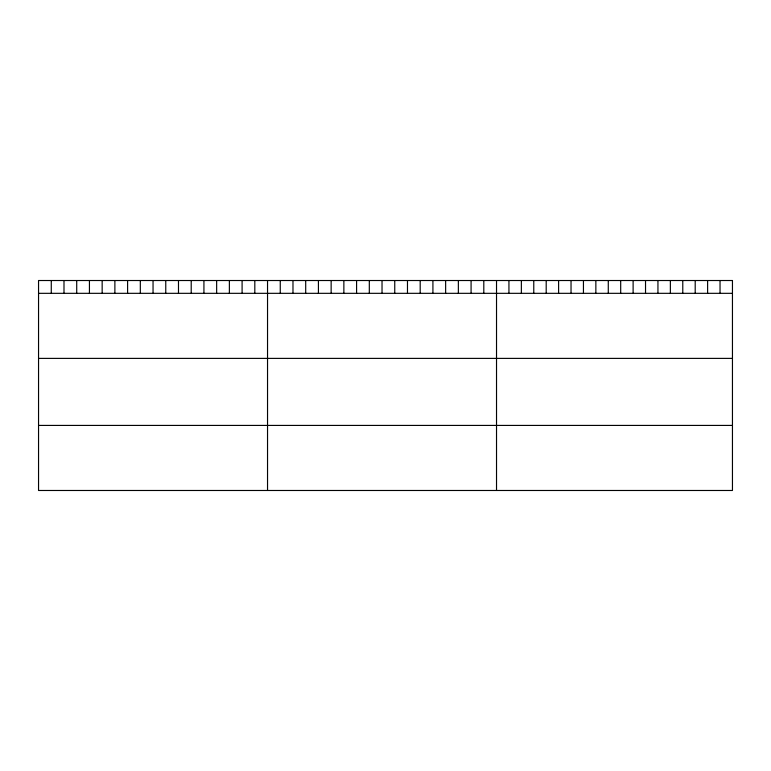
<?xml version="1.0" encoding="UTF-8"?>
<svg xmlns="http://www.w3.org/2000/svg" width="771" height="771" viewBox="0 0 771 771"><rect width="100%" height="100%" fill="white"/><g stroke="black" fill="none" stroke-linecap="round" stroke-linejoin="round"><path stroke-width="1.16" d="M38.55 293.327L732.45 293.327M38.55 358.39L732.45 358.39M38.55 425.419L732.45 425.419M720.037 280.519L720.037 293.327M707.614 280.519L707.614 293.327M695.201 280.519L695.201 293.327M682.778 280.519L682.778 293.327M670.365 280.519L670.365 293.327M657.942 280.519L657.942 293.327M645.529 280.519L645.529 293.327M633.116 280.519L633.116 293.327M620.694 280.519L620.694 293.327M608.28 280.519L608.28 293.327M595.858 280.519L595.858 293.327M583.445 280.519L583.445 293.327M571.032 280.519L571.032 293.327M558.609 280.519L558.609 293.327M546.196 280.519L546.196 293.327M533.773 280.519L533.773 293.327M521.36 280.519L521.36 293.327M508.937 280.519L508.937 293.327M496.524 280.519L496.524 490.481M483.803 280.519L483.803 293.327M471.081 280.519L471.081 293.327M458.36 280.519L458.36 293.327M445.638 280.519L445.638 293.327M432.916 280.519L432.916 293.327M420.195 280.519L420.195 293.327M407.474 280.519L407.474 293.327M394.752 280.519L394.752 293.327M382.03 280.519L382.03 293.327M369.309 280.519L369.309 293.327M356.587 280.519L356.587 293.327M343.866 280.519L343.866 293.327M331.144 280.519L331.144 293.327M318.423 280.519L318.423 293.327M305.702 280.519L305.702 293.327M292.98 280.519L292.98 293.327M280.259 280.519L280.259 293.327M267.537 280.519L267.537 490.481M254.815 280.519L254.815 293.327M242.094 280.519L242.094 293.327M229.373 280.519L229.373 293.327M216.651 280.519L216.651 293.327M203.929 280.519L203.929 293.327M191.208 280.519L191.208 293.327M178.486 280.519L178.486 293.327M165.765 280.519L165.765 293.327M153.044 280.519L153.044 293.327M140.322 280.519L140.322 293.327M127.601 280.519L127.601 293.327M114.879 280.519L114.879 293.327M102.157 280.519L102.157 293.327M89.436 280.519L89.436 293.327M76.715 280.519L76.715 293.327M63.993 280.519L63.993 293.327M51.272 280.519L51.272 293.327M732.45 280.519L38.55 280.519L38.55 490.481L732.45 490.481L732.45 280.519"/></g></svg>
